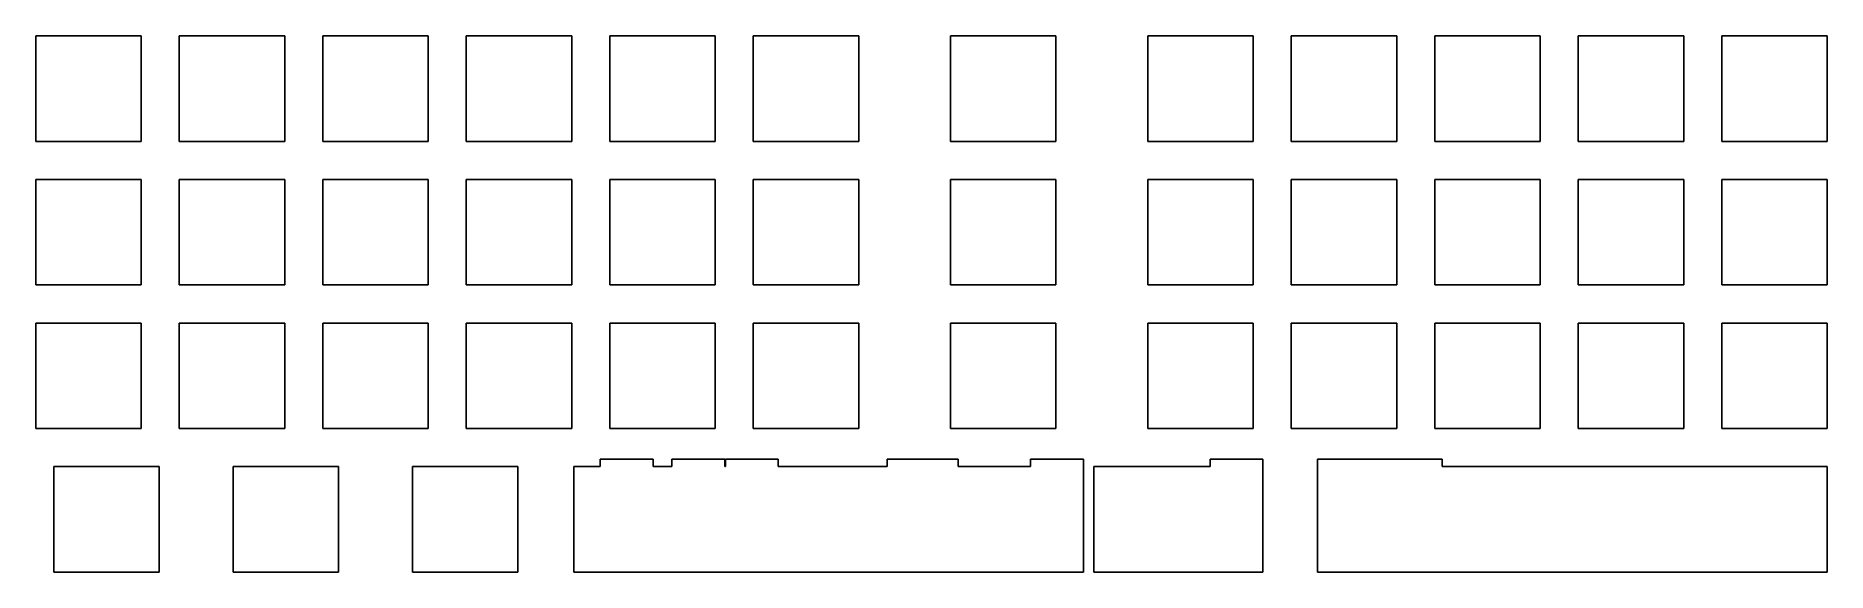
# Model space of a CAD drawing. Header units: millimetres. Extents: x 3 to 240, y -74 to -3.
import ezdxf

# ---------------------------------------------------------------- set-up
doc = ezdxf.new("R2010")
doc.units = ezdxf.units.MM

msp = doc.modelspace()

# ---------------------------------------------------------------- linework, layer by layer
for p, q in [((16.525, -2.525), (2.525, -2.525)), ((2.525, -2.525), (2.525, -16.525)), ((16.525, -16.525), (16.525, -2.525)), ((35.575, -2.525), (21.575, -2.525)), ((21.575, -2.525), (21.575, -16.525)), ((35.575, -16.525), (35.575, -2.525)), ((54.625, -2.525), (40.625, -2.525)), ((40.625, -2.525), (40.625, -16.525)), ((54.625, -16.525), (54.625, -2.525)), ((73.675, -2.525), (59.675, -2.525)), ((59.675, -2.525), (59.675, -16.525)), ((73.675, -16.525), (73.675, -2.525)), ((92.725, -2.525), (78.725, -2.525)), ((78.725, -2.525), (78.725, -16.525)), ((92.725, -16.525), (92.725, -2.525)), ((111.775, -2.525), (97.775, -2.525)), ((97.775, -2.525), (97.775, -16.525)), ((111.775, -16.525), (111.775, -2.525)), ((137.96875, -2.525), (123.96875, -2.525)), ((123.96875, -2.525), (123.96875, -16.525)), ((137.96875, -16.525), (137.96875, -2.525)), ((164.1625, -2.525), (150.1625, -2.525)), ((150.1625, -2.525), (150.1625, -16.525)), ((164.1625, -16.525), (164.1625, -2.525)), ((183.2125, -2.525), (169.2125, -2.525)), ((169.2125, -2.525), (169.2125, -16.525)), ((183.2125, -16.525), (183.2125, -2.525)), ((202.2625, -2.525), (188.2625, -2.525)), ((188.2625, -2.525), (188.2625, -16.525)), ((202.2625, -16.525), (202.2625, -2.525)), ((221.3125, -2.525), (207.3125, -2.525)), ((207.3125, -2.525), (207.3125, -16.525)), ((221.3125, -16.525), (221.3125, -2.525)), ((240.3625, -2.525), (226.3625, -2.525)), ((226.3625, -2.525), (226.3625, -16.525)), ((240.3625, -16.525), (240.3625, -2.525)), ((2.525, -16.525), (16.525, -16.525)), ((21.575, -16.525), (35.575, -16.525)), ((40.625, -16.525), (54.625, -16.525)), ((59.675, -16.525), (73.675, -16.525)), ((78.725, -16.525), (92.725, -16.525)), ((97.775, -16.525), (111.775, -16.525)), ((123.96875, -16.525), (137.96875, -16.525)), ((150.1625, -16.525), (164.1625, -16.525)), ((169.2125, -16.525), (183.2125, -16.525)), ((188.2625, -16.525), (202.2625, -16.525)), ((207.3125, -16.525), (221.3125, -16.525)), ((226.3625, -16.525), (240.3625, -16.525)), ((16.525, -21.575), (2.525, -21.575)), ((2.525, -21.575), (2.525, -35.575)), ((16.525, -35.575), (16.525, -21.575)), ((35.575, -21.575), (21.575, -21.575)), ((21.575, -21.575), (21.575, -35.575)), ((35.575, -35.575), (35.575, -21.575)), ((54.625, -21.575), (40.625, -21.575)), ((40.625, -21.575), (40.625, -35.575)), ((54.625, -35.575), (54.625, -21.575)), ((73.675, -21.575), (59.675, -21.575)), ((59.675, -21.575), (59.675, -35.575)), ((73.675, -35.575), (73.675, -21.575)), ((92.725, -21.575), (78.725, -21.575)), ((78.725, -21.575), (78.725, -35.575)), ((92.725, -35.575), (92.725, -21.575)), ((111.775, -21.575), (97.775, -21.575)), ((97.775, -21.575), (97.775, -35.575)), ((111.775, -35.575), (111.775, -21.575)), ((137.96875, -21.575), (123.96875, -21.575)), ((123.96875, -21.575), (123.96875, -35.575)), ((137.96875, -35.575), (137.96875, -21.575)), ((164.1625, -21.575), (150.1625, -21.575)), ((150.1625, -21.575), (150.1625, -35.575)), ((164.1625, -35.575), (164.1625, -21.575)), ((183.2125, -21.575), (169.2125, -21.575)), ((169.2125, -21.575), (169.2125, -35.575)), ((183.2125, -35.575), (183.2125, -21.575)), ((202.2625, -21.575), (188.2625, -21.575)), ((188.2625, -21.575), (188.2625, -35.575)), ((202.2625, -35.575), (202.2625, -21.575)), ((221.3125, -21.575), (207.3125, -21.575)), ((207.3125, -21.575), (207.3125, -35.575)), ((221.3125, -35.575), (221.3125, -21.575)), ((240.3625, -21.575), (226.3625, -21.575)), ((226.3625, -21.575), (226.3625, -35.575)), ((240.3625, -35.575), (240.3625, -21.575)), ((2.525, -35.575), (16.525, -35.575)), ((21.575, -35.575), (35.575, -35.575)), ((40.625, -35.575), (54.625, -35.575)), ((59.675, -35.575), (73.675, -35.575)), ((78.725, -35.575), (92.725, -35.575)), ((97.775, -35.575), (111.775, -35.575)), ((123.96875, -35.575), (137.96875, -35.575)), ((150.1625, -35.575), (164.1625, -35.575)), ((169.2125, -35.575), (183.2125, -35.575)), ((188.2625, -35.575), (202.2625, -35.575)), ((207.3125, -35.575), (221.3125, -35.575)), ((226.3625, -35.575), (240.3625, -35.575)), ((16.525, -40.625), (2.525, -40.625)), ((2.525, -40.625), (2.525, -54.625)), ((16.525, -54.625), (16.525, -40.625)), ((35.575, -40.625), (21.575, -40.625)), ((21.575, -40.625), (21.575, -54.625)), ((35.575, -54.625), (35.575, -40.625)), ((54.625, -40.625), (40.625, -40.625)), ((40.625, -40.625), (40.625, -54.625)), ((54.625, -54.625), (54.625, -40.625)), ((73.675, -40.625), (59.675, -40.625)), ((59.675, -40.625), (59.675, -54.625)), ((73.675, -54.625), (73.675, -40.625)), ((92.725, -40.625), (78.725, -40.625)), ((78.725, -40.625), (78.725, -54.625)), ((92.725, -54.625), (92.725, -40.625)), ((111.775, -40.625), (97.775, -40.625)), ((97.775, -40.625), (97.775, -54.625)), ((111.775, -54.625), (111.775, -40.625)), ((137.96875, -40.625), (123.96875, -40.625)), ((123.96875, -40.625), (123.96875, -54.625)), ((137.96875, -54.625), (137.96875, -40.625)), ((164.1625, -40.625), (150.1625, -40.625)), ((150.1625, -40.625), (150.1625, -54.625)), ((164.1625, -54.625), (164.1625, -40.625)), ((183.2125, -40.625), (169.2125, -40.625)), ((169.2125, -40.625), (169.2125, -54.625)), ((183.2125, -54.625), (183.2125, -40.625)), ((202.2625, -40.625), (188.2625, -40.625)), ((188.2625, -40.625), (188.2625, -54.625)), ((202.2625, -54.625), (202.2625, -40.625)), ((221.3125, -40.625), (207.3125, -40.625)), ((207.3125, -40.625), (207.3125, -54.625)), ((221.3125, -54.625), (221.3125, -40.625)), ((240.3625, -40.625), (226.3625, -40.625)), ((226.3625, -40.625), (226.3625, -54.625)), ((240.3625, -54.625), (240.3625, -40.625)), ((2.525, -54.625), (16.525, -54.625)), ((21.575, -54.625), (35.575, -54.625)), ((40.625, -54.625), (54.625, -54.625)), ((59.675, -54.625), (73.675, -54.625)), ((78.725, -54.625), (92.725, -54.625)), ((97.775, -54.625), (111.775, -54.625)), ((123.96875, -54.625), (137.96875, -54.625)), ((150.1625, -54.625), (164.1625, -54.625)), ((169.2125, -54.625), (183.2125, -54.625)), ((188.2625, -54.625), (202.2625, -54.625)), ((207.3125, -54.625), (221.3125, -54.625)), ((226.3625, -54.625), (240.3625, -54.625)), ((77.46875, -58.675), (77.4625, -58.675)), ((77.4625, -58.675), (77.4625, -59.675)), ((84.4625, -58.675), (77.46875, -58.675)), ((84.46875, -58.675), (84.4625, -58.675)), ((84.46875, -59.675), (84.46875, -58.675)), ((93.9875, -58.675), (86.9875, -58.675)), ((86.9875, -58.675), (86.9875, -59.675)), ((93.9875, -59.675), (93.9875, -58.675)), ((101.0995, -58.675), (94.0995, -58.675)), ((94.0995, -58.675), (94.0995, -59.675)), ((101.0995, -59.675), (101.0995, -58.675)), ((117.9755, -58.675), (115.5625, -58.675)), ((115.5625, -58.675), (115.5625, -59.675)), ((122.5625, -58.675), (117.9755, -58.675)), ((124.9755, -58.675), (122.5625, -58.675)), ((124.9755, -59.675), (124.9755, -58.675)), ((134.6125, -58.675), (134.58075, -58.675)), ((134.58075, -58.675), (134.58075, -59.675)), ((141.58075, -58.675), (134.6125, -58.675)), ((141.6125, -58.675), (141.58075, -58.675)), ((141.6125, -73.675), (141.6125, -58.675)), ((165.45675, -58.675), (158.45675, -58.675)), ((158.45675, -58.675), (158.45675, -59.675)), ((165.45675, -73.675), (165.45675, -58.675)), ((177.46875, -58.675), (172.7125, -58.675)), ((172.7125, -58.675), (172.7125, -73.675)), ((179.7125, -58.675), (177.46875, -58.675)), ((182.2375, -58.675), (179.7125, -58.675)), ((184.46875, -58.675), (182.2375, -58.675)), ((189.2375, -58.675), (184.46875, -58.675)), ((189.2375, -59.675), (189.2375, -58.675)), ((18.90625, -59.675), (4.90625, -59.675)), ((4.90625, -59.675), (4.90625, -73.675)), ((18.90625, -73.675), (18.90625, -59.675)), ((42.71875, -59.675), (28.71875, -59.675)), ((28.71875, -59.675), (28.71875, -73.675)), ((42.71875, -73.675), (42.71875, -59.675)), ((66.53125, -59.675), (52.53125, -59.675)), ((52.53125, -59.675), (52.53125, -73.675)), ((66.53125, -73.675), (66.53125, -59.675)), ((77.4625, -59.675), (73.9625, -59.675)), ((73.9625, -59.675), (73.9625, -73.675)), ((86.9875, -59.675), (84.46875, -59.675)), ((94.0995, -59.675), (93.9875, -59.675)), ((102.5375, -59.675), (101.0995, -59.675)), ((107.0125, -59.675), (102.5375, -59.675)), ((115.5625, -59.675), (107.0125, -59.675)), ((134.58075, -59.675), (124.9755, -59.675)), ((150.1625, -59.675), (143.01875, -59.675)), ((143.01875, -59.675), (143.01875, -73.675)), ((157.01875, -59.675), (150.1625, -59.675)), ((158.45675, -59.675), (157.01875, -59.675)), ((195.40625, -59.675), (189.2375, -59.675)), ((202.2625, -59.675), (195.40625, -59.675)), ((207.3125, -59.675), (202.2625, -59.675)), ((209.40625, -59.675), (207.3125, -59.675)), ((216.8375, -59.675), (209.40625, -59.675)), ((221.3125, -59.675), (216.8375, -59.675)), ((221.6, -59.675), (221.3125, -59.675)), ((226.3625, -59.675), (221.6, -59.675)), ((230.8375, -59.675), (226.3625, -59.675)), ((235.6, -59.675), (230.8375, -59.675)), ((240.3625, -59.675), (235.6, -59.675)), ((240.3625, -73.675), (240.3625, -59.675)), ((4.90625, -73.675), (18.90625, -73.675)), ((28.71875, -73.675), (42.71875, -73.675)), ((52.53125, -73.675), (66.53125, -73.675)), ((73.9625, -73.675), (77.4625, -73.675)), ((77.4625, -73.675), (77.46875, -73.675)), ((77.46875, -73.675), (84.4625, -73.675)), ((84.4625, -73.675), (84.46875, -73.675)), ((84.46875, -73.675), (86.9875, -73.675)), ((86.9875, -73.675), (87.9625, -73.675)), ((87.9625, -73.675), (93.0125, -73.675)), ((93.0125, -73.675), (93.9875, -73.675)), ((93.9875, -73.675), (94.0995, -73.675)), ((94.0995, -73.675), (101.0995, -73.675)), ((101.0995, -73.675), (102.5375, -73.675)), ((102.5375, -73.675), (107.0125, -73.675)), ((107.0125, -73.675), (115.5625, -73.675)), ((115.5625, -73.675), (116.5375, -73.675)), ((116.5375, -73.675), (117.9755, -73.675)), ((117.9755, -73.675), (121.5875, -73.675)), ((121.5875, -73.675), (122.5625, -73.675)), ((122.5625, -73.675), (123.96875, -73.675)), ((123.96875, -73.675), (124.9755, -73.675)), ((124.9755, -73.675), (134.58075, -73.675)), ((134.58075, -73.675), (134.6125, -73.675)), ((134.6125, -73.675), (135.5875, -73.675)), ((135.5875, -73.675), (137.96875, -73.675)), ((137.96875, -73.675), (141.58075, -73.675)), ((141.58075, -73.675), (141.6125, -73.675)), ((143.01875, -73.675), (150.1625, -73.675)), ((150.1625, -73.675), (157.01875, -73.675)), ((157.01875, -73.675), (158.45675, -73.675)), ((158.45675, -73.675), (164.1625, -73.675)), ((164.1625, -73.675), (165.45675, -73.675)), ((172.7125, -73.675), (173.975, -73.675)), ((173.975, -73.675), (177.46875, -73.675)), ((177.46875, -73.675), (179.7125, -73.675)), ((179.7125, -73.675), (182.2375, -73.675)), ((182.2375, -73.675), (184.46875, -73.675)), ((184.46875, -73.675), (187.975, -73.675)), ((187.975, -73.675), (188.2625, -73.675)), ((188.2625, -73.675), (189.2375, -73.675)), ((189.2375, -73.675), (195.40625, -73.675)), ((195.40625, -73.675), (202.2625, -73.675)), ((202.2625, -73.675), (207.3125, -73.675)), ((207.3125, -73.675), (209.40625, -73.675)), ((209.40625, -73.675), (216.8375, -73.675)), ((216.8375, -73.675), (221.3125, -73.675)), ((221.3125, -73.675), (221.6, -73.675)), ((221.6, -73.675), (226.3625, -73.675)), ((226.3625, -73.675), (230.8375, -73.675)), ((230.8375, -73.675), (235.6, -73.675)), ((235.6, -73.675), (240.3625, -73.675))]:
    msp.add_line(p, q)

doc.saveas('drawing.dxf')
